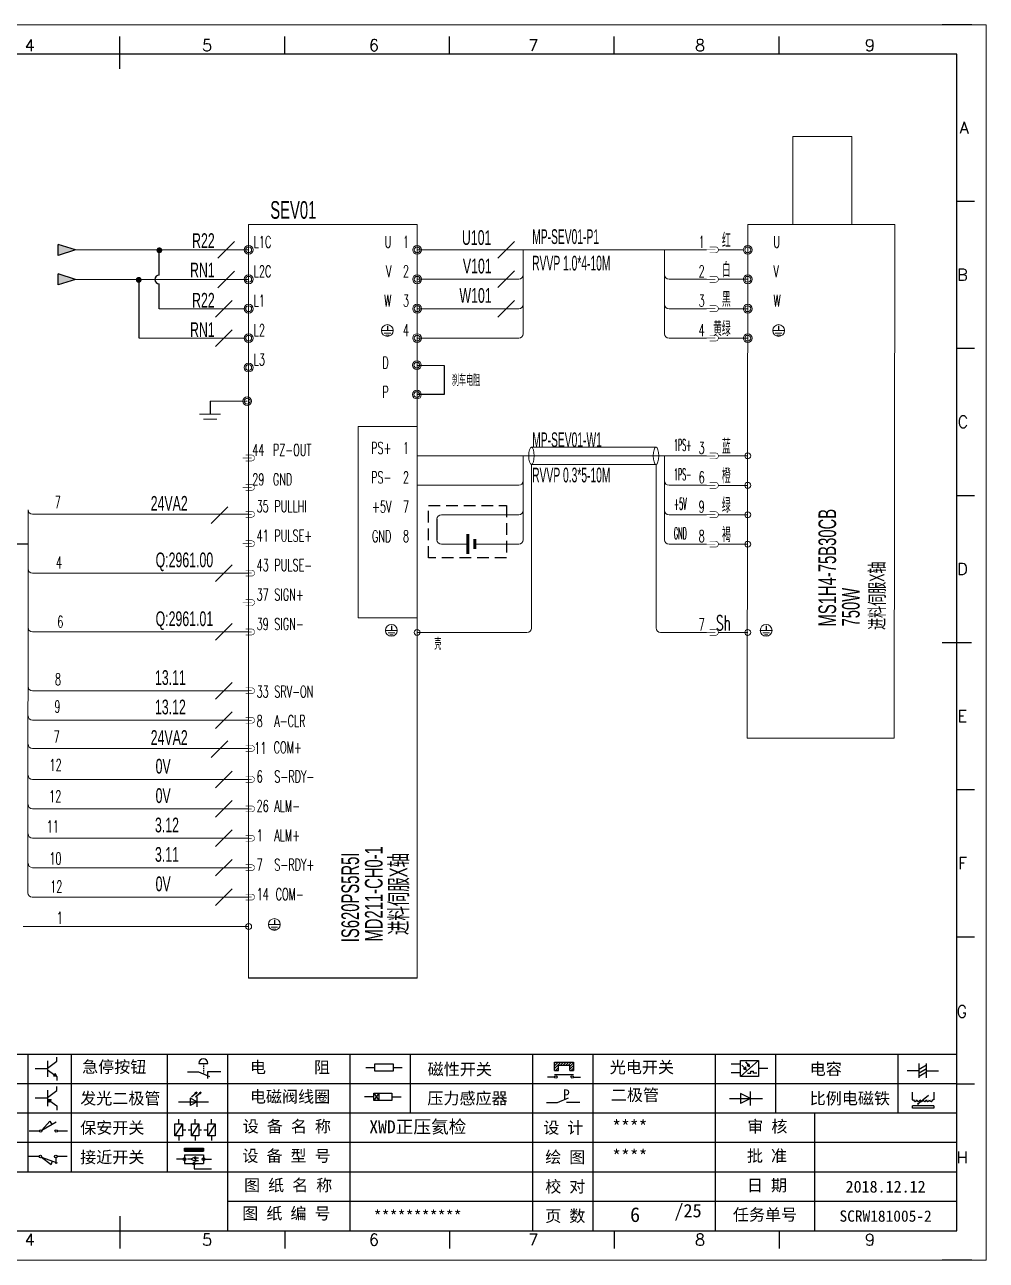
# Model space of a CAD drawing. Header units: millimetres. Extents: x -300 to 5587, y 233 to 3316.
# Drawn here: x 2087 to 2250.4, y 1904.7 to 2114.7 of the extents above; entities that cross this region are included whole.
import ezdxf
from ezdxf.enums import TextEntityAlignment as Align

# ---------------------------------------------------------------- set-up
doc = ezdxf.new("R2010")
doc.units = ezdxf.units.MM
doc.linetypes.add('DASHED', pattern=[0.75, 0.5, -0.25])
doc.layers.add('AE_BOR', color=1, linetype='Continuous')
doc.layers.add('Dimension', color=3, linetype='Continuous', lineweight=13)
doc.styles.get("Standard").update_dxf_attribs({"font": ''})
doc.styles.add('WD', font='romans.shx', dxfattribs={"width": 0.8, "bigfont": 'gbcbig.shx'})
doc.styles.add('样式 8', font='arial.ttf', dxfattribs={"width": 0.6, "height": 2.5})
doc.styles.add('汉字', font='')
doc.styles.get('Standard').set_extended_font_data('SimSun')
doc.styles.get('汉字').set_extended_font_data('新宋体')

# ---------------------------------------------------------------- blocks, each defined once
blk = doc.blocks.new('磁性开关')
at = {"linetype": 'ByBlock'}
h = blk.add_hatch(dxfattribs=at)
h.set_pattern_fill('ANSI31', color=256, scale=0.1, style=0)
h.paths.add_polyline_path([(-1910.88, -776.69), (-1910.88, -775.29), (-1907.69, -775.29), (-1907.69, -776.69), (-1908.31, -776.69), (-1908.31, -775.79), (-1910.25, -775.79), (-1910.25, -776.69)])
for p, q in [((-1910.88, -776.69), (-1910.88, -775.29)), ((-1910.88, -775.29), (-1907.69, -775.29)), ((-1910.88, -776.69), (-1910.25, -776.69)), ((-1910.25, -776.69), (-1910.25, -775.79)), ((-1910.25, -775.79), (-1908.31, -775.79)), ((-1908.31, -776.69), (-1908.31, -775.79)), ((-1908.31, -776.69), (-1907.69, -776.69)), ((-1907.69, -775.29), (-1907.69, -776.69)), ((-1910.91, -777.81), (-1912.09, -777.81)), ((-1910.88, -777.39), (-1907.69, -777.39)), ((-1907.66, -777.81), (-1906.48, -777.81))]:
    blk.add_line(p, q, dxfattribs=at)
for centre in [(-1910.68, -777.81), (-1907.88, -777.81)]:
    blk.add_circle(centre, 0.225, dxfattribs=at)
blk = doc.blocks.new('光电开关')
at = {"linetype": 'ByBlock'}
h = blk.add_hatch(dxfattribs=at)
h.set_pattern_fill('ANSI31', color=256, scale=0.01, style=0)
h.set_pattern_definition([(45, (0.172267, 0), (-0.0224506403, 0.0224506403), [])])
h.paths.add_polyline_path([(-1882.44, -776.34), (-1882.5, -775.91), (-1882.68, -776.07)])
h.paths.add_polyline_path([(-1882.86, -776.23), (-1882.44, -776.34), (-1882.68, -776.07)])
h.paths.add_polyline_path([(-1883.05, -776.88), (-1883.11, -776.45), (-1883.29, -776.61)])
h.paths.add_polyline_path([(-1883.47, -776.77), (-1883.05, -776.88), (-1883.29, -776.61)])
for p, q in [((-1884.01, -775.96), (-1885.56, -775.96)), ((-1880.91, -775.3), (-1884.01, -778.05)), ((-1883.75, -776.09), (-1883.05, -776.88)), ((-1883.11, -776.45), (-1883.47, -776.77)), ((-1883.05, -776.88), (-1883.47, -776.77)), ((-1883.14, -775.55), (-1882.44, -776.34)), ((-1883.05, -776.88), (-1883.11, -776.45)), ((-1882.5, -775.91), (-1882.86, -776.23)), ((-1882.44, -776.34), (-1882.86, -776.23)), ((-1882.44, -776.34), (-1882.5, -775.91)), ((-1879.37, -776.67), (-1880.91, -776.67)), ((-1884.01, -777.39), (-1885.56, -777.39)), ((-1882.78, -777.47), (-1882.23, -777.47)), ((-1882.23, -777.47), (-1882.23, -777.14)), ((-1882.23, -777.14), (-1881.78, -777.14)), ((-1881.78, -777.47), (-1881.78, -777.14)), ((-1881.23, -777.47), (-1881.78, -777.47))]:
    blk.add_line(p, q, dxfattribs=at)
blk.add_lwpolyline([(-1884.01, -775.3), (-1880.91, -775.3), (-1880.91, -778.05), (-1884.01, -778.05)], close=True, dxfattribs=at)
blk = doc.blocks.new('电磁阀线圈')
at = {"linetype": 'ByBlock'}
for p, q in [((-1854.61, -796.54), (-1856.17, -796.54)), ((-1854.61, -795.92), (-1853.75, -797.16)), ((-1853.75, -795.92), (-1854.61, -797.16)), ((-1853.75, -795.92), (-1853.75, -797.16)), ((-1851.53, -796.54), (-1849.97, -796.54))]:
    blk.add_line(p, q, dxfattribs=at)
blk.add_lwpolyline([(-1854.61, -795.92), (-1851.53, -795.92), (-1851.53, -797.16), (-1854.61, -797.16)], close=True, dxfattribs=at)
blk = doc.blocks.new('压力感应器')
at = {"linetype": 'ByBlock'}
for p, q in [((-1815.59, -777.73), (-1813.71, -776.93)), ((-1817.44, -777.73), (-1815.59, -777.73)), ((-1811.78, -777.73), (-1814.05, -777.73))]:
    blk.add_line(p, q, dxfattribs=at)
at = {"linetype": 'ByBlock', "insert": (-1814.65, -775.48), "char_height": 1.68, "width": 1.2242, "attachment_point": 1}
blk.add_mtext('{\\fNSimSun|b0|i0|c134|p49;P}', dxfattribs=at)
blk = doc.blocks.new('二极管')
at = {"linetype": 'ByBlock'}
for p, q in [((-1787.52, -776.77), (-1781.92, -776.77)), ((-1783.97, -776.77), (-1785.69, -775.9)), ((-1785.69, -775.9), (-1785.69, -777.65)), ((-1783.97, -776.77), (-1785.69, -777.65)), ((-1783.97, -777.99), (-1783.97, -775.56))]:
    blk.add_line(p, q, dxfattribs=at)
blk = doc.blocks.new('NPN三极管')
at = {"linetype": 'ByBlock'}
for p, q in [((-1785.73, -780.61), (-1785.73, -783.32)), ((-1785.73, -781.82), (-1784.15, -780.66)), ((-1784.15, -780.66), (-1784.15, -779.98)), ((-1785.73, -781.97), (-1787.81, -781.97)), ((-1785.73, -782.11), (-1784.15, -783.27)), ((-1784.41, -782.73), (-1784.74, -783.18)), ((-1784.15, -783.27), (-1784.74, -783.18)), ((-1784.15, -783.27), (-1784.41, -782.73)), ((-1784.15, -783.27), (-1784.15, -783.96))]:
    blk.add_line(p, q, dxfattribs=at)
blk = doc.blocks.new('PNP三极管')
at = {"linetype": 'ByBlock'}
for p, q in [((-1784.9, -785.38), (-1784.9, -788.09)), ((-1783.32, -785.43), (-1783.32, -784.75)), ((-1784.9, -786.74), (-1786.98, -786.74)), ((-1784.9, -786.59), (-1783.32, -785.43)), ((-1784.9, -786.88), (-1783.32, -788.04)), ((-1784.9, -786.88), (-1784.31, -786.97)), ((-1784.9, -786.88), (-1784.64, -787.42)), ((-1784.31, -786.97), (-1784.64, -787.42)), ((-1783.32, -788.04), (-1783.32, -788.73))]:
    blk.add_line(p, q, dxfattribs=at)
blk = doc.blocks.new('常开行程开关')
at = {"linetype": 'ByBlock'}
for p, q in [((-1785.89, -792.17), (-1784.52, -790.62)), ((-1785.89, -792.17), (-1783.43, -790.72)), ((-1784.52, -790.62), (-1784.19, -791.17)), ((-1786.29, -792.3), (-1788.01, -792.3)), ((-1781.48, -792.3), (-1783.21, -792.3))]:
    blk.add_line(p, q, dxfattribs=at)
for centre in [(-1786.07, -792.3), (-1783.42, -792.3)]:
    blk.add_circle(centre, 0.219, dxfattribs=at)
blk = doc.blocks.new('常闭行程开关')
at = {"linetype": 'ByBlock'}
for p, q in [((-1786.34, -796.62), (-1788.07, -796.62)), ((-1785.93, -796.72), (-1783.25, -797.7)), ((-1785.93, -796.72), (-1784.3, -798)), ((-1784.3, -798), (-1784.08, -797.4)), ((-1783.48, -796.84), (-1783.48, -797.85)), ((-1781.54, -796.62), (-1783.26, -796.62))]:
    blk.add_line(p, q, dxfattribs=at)
for centre in [(-1786.12, -796.62), (-1783.48, -796.62)]:
    blk.add_circle(centre, 0.219, dxfattribs=at)
blk = doc.blocks.new('电容')
at = {"linetype": 'ByBlock'}
for p, q in [((-1756.08, -782.99), (-1756.08, -780.56)), ((-1754.86, -780.79), (-1756.08, -781.55)), ((-1754.86, -782.99), (-1754.86, -780.56)), ((-1756.08, -781.77), (-1758.13, -781.77)), ((-1754.86, -781.44), (-1756.08, -782.2)), ((-1754.86, -781.99), (-1756.08, -782.75)), ((-1754.86, -781.77), (-1752.81, -781.77))]:
    blk.add_line(p, q, dxfattribs=at)
blk = doc.blocks.new('发光二极管')
at = {"linetype": 'ByBlock'}
for p, q in [((-1755.78, -785.92), (-1754.89, -785.14)), ((-1754.89, -785.14), (-1755.2, -785.22)), ((-1755.2, -785.22), (-1755.01, -785.43)), ((-1755.08, -785.92), (-1754.18, -785.14)), ((-1754.89, -785.14), (-1755.01, -785.43)), ((-1754.18, -785.14), (-1754.49, -785.22)), ((-1754.49, -785.22), (-1754.31, -785.43)), ((-1754.18, -785.14), (-1754.31, -785.43)), ((-1758.01, -786.77), (-1752.89, -786.77)), ((-1754.84, -786.77), (-1756.04, -786.16)), ((-1756.04, -786.16), (-1756.04, -787.39)), ((-1754.84, -786.77), (-1756.04, -787.39)), ((-1754.84, -787.63), (-1754.84, -785.92))]:
    blk.add_line(p, q, dxfattribs=at)
blk = doc.blocks.new('比例电磁阀')
at = {"linetype": 'ByBlock'}
for p, q in [((-1757.26, -775.38), (-1757.26, -776.71)), ((-1757.26, -776.71), (-1757.05, -776.71)), ((-1754.5, -775.98), (-1756.35, -777.44)), ((-1753.58, -776.71), (-1753.8, -776.71)), ((-1753.58, -775.38), (-1753.58, -776.71)), ((-1753.6, -777.73), (-1757.25, -777.73)), ((-1757.25, -778.13), (-1757.25, -777.73)), ((-1753.6, -778.13), (-1757.25, -778.13)), ((-1756.35, -777.44), (-1756.25, -777.25)), ((-1756.35, -777.44), (-1756.15, -777.38)), ((-1756.15, -777.38), (-1756.25, -777.25)), ((-1753.6, -777.73), (-1753.6, -778.13))]:
    blk.add_line(p, q, dxfattribs=at)
for centre in [(-1756.78, -776.71), (-1756.24, -776.71), (-1755.7, -776.71), (-1755.15, -776.71), (-1754.61, -776.71), (-1754.07, -776.71)]:
    blk.add_arc(centre, 0.271, 180, 0, dxfattribs=at)
blk = doc.blocks.new('保安开关')
at = {"linetype": 'ByBlock'}
for p, q in [((-1757.33, -790.79), (-1758.6, -792.81)), ((-1757.96, -790.79), (-1757.96, -789.97)), ((-1754.54, -790.79), (-1755.81, -792.81)), ((-1755.17, -790.79), (-1755.17, -789.97)), ((-1751.75, -790.79), (-1753.02, -792.81)), ((-1752.39, -790.79), (-1752.39, -789.97)), ((-1757.96, -792.81), (-1757.96, -793.62)), ((-1757.33, -791.8), (-1756.72, -791.8)), ((-1756.35, -791.8), (-1755.89, -791.8)), ((-1755.17, -792.81), (-1755.17, -793.62)), ((-1754.52, -791.8), (-1754.06, -791.8)), ((-1753.69, -791.8), (-1753.08, -791.8)), ((-1752.39, -792.81), (-1752.39, -793.62))]:
    blk.add_line(p, q, dxfattribs=at)
for points in [[(-1758.6, -790.79), (-1757.33, -790.79), (-1757.33, -792.81), (-1758.6, -792.81)], [(-1755.81, -790.79), (-1754.54, -790.79), (-1754.54, -792.81), (-1755.81, -792.81)], [(-1753.02, -790.79), (-1751.75, -790.79), (-1751.75, -792.81), (-1753.02, -792.81)]]:
    blk.add_lwpolyline(points, close=True, dxfattribs=at)
blk = doc.blocks.new('接近开关')
at = {"linetype": 'ByBlock'}
h = blk.add_hatch(dxfattribs=at)
h.set_pattern_fill('ANSI31', color=256, scale=0.01, style=0)
h.set_pattern_definition([(45, (-89.131516, -30.795668), (-0.0224506403, 0.0224506403), [])])
h.paths.add_polyline_path([(-1516.96, -1123.35), (-1516.96, -1122.85), (-1513.76, -1122.85), (-1513.76, -1123.35)])
for p, q in [((-1516.96, -1123.35), (-1516.96, -1122.85)), ((-1516.96, -1122.85), (-1513.76, -1122.85)), ((-1516.96, -1123.35), (-1513.76, -1123.35)), ((-1513.76, -1122.85), (-1513.76, -1123.35)), ((-1517.18, -1124.71), (-1518.36, -1124.71)), ((-1516.96, -1123.95), (-1513.76, -1123.95)), ((-1516.96, -1123.95), (-1516.96, -1125.47)), ((-1516.96, -1125.47), (-1513.76, -1125.47)), ((-1515.91, -1124.71), (-1516.45, -1124.71)), ((-1515.11, -1124.31), (-1515.91, -1124.71)), ((-1515.11, -1125.11), (-1515.91, -1124.71)), ((-1515.33, -1124.53), (-1515.17, -1124.53)), ((-1515.33, -1124.88), (-1515.17, -1124.88)), ((-1515.25, -1124.45), (-1515.25, -1124.61)), ((-1515.11, -1124.31), (-1515.11, -1125.11)), ((-1515.11, -1124.48), (-1514.58, -1124.48)), ((-1515.11, -1124.94), (-1514.58, -1124.94)), ((-1513.76, -1123.95), (-1513.76, -1125.47)), ((-1513.54, -1124.71), (-1512.36, -1124.71)), ((-1515.36, -1125.69), (-1515.36, -1126.36)), ((-1515.36, -1126.36), (-1512.36, -1126.36))]:
    blk.add_line(p, q, dxfattribs=at)
for centre in [(-1516.96, -1124.71), (-1515.36, -1125.47), (-1513.76, -1124.71)]:
    blk.add_circle(centre, 0.225, dxfattribs=at)
blk = doc.blocks.new('电阻')
at = {"linetype": 'ByBlock'}
for p, q in [((-3.09, 0), (-1.57, 0)), ((1.57, 0), (3.09, 0))]:
    blk.add_line(p, q, dxfattribs=at)
blk.add_lwpolyline([(-1.57, 0.63), (1.57, 0.63), (1.57, -0.63), (-1.57, -0.63)], close=True, dxfattribs=at)
blk = doc.blocks.new('急停按钮')
at = {"linetype": 'ByBlock'}
for p, q in [((-1.86, 0), (0, 0)), ((0, 0), (1.88, -0.81)), ((0.06, 1.45), (1.61, 1.45)), ((0.83, 1.45), (0.83, 1.24)), ((0.83, 1.07), (0.83, 0.85)), ((0.83, 0.68), (0.83, 0.47)), ((0.83, 0.29), (0.83, 0.08)), ((3.81, 0), (1.54, 0)), ((1.54, 0), (1.54, -1.15)), ((0.83, -0.09), (0.83, -0.24))]:
    blk.add_line(p, q, dxfattribs=at)
blk.add_arc((0.83, 1.45), 0.774, 0, 180)
blk = doc.blocks.new('电控横A4')
for p, q in [((292, -5), (5, -5)), ((292, -205), (292, -5)), ((10.03, -205), (289.53, -205)), ((130.8, -205), (190.75, -205)), ((190.75, -205), (259.54, -205))]:
    blk.add_line(p, q)
at = {"linetype": 'ByBlock'}
for p, q in [((292, -175), (5, -175)), ((292, -180), (5, -180)), ((292, -185), (5, -185)), ((292, -190), (5, -190)), ((292, -195), (5, -195)), ((292, -200), (168.03, -200))]:
    blk.add_line(p, q, dxfattribs=at)
at = {"color": 0, "lineweight": -2}
for p, q in [((134.12, -175), (134.12, -195)), ((141.48, -175), (141.48, -195)), ((157.79, -175), (157.79, -195)), ((168.03, -175), (168.03, -204.92)), ((188.84, -175), (188.84, -185)), ((199.08, -175), (199.08, -185)), ((219.89, -175), (219.89, -185)), ((230.12, -175), (230.12, -185)), ((250.93, -175), (250.93, -185)), ((261.17, -175), (261.17, -185)), ((281.98, -175), (281.98, -185)), ((188.84, -185), (188.84, -204.92)), ((219.89, -185), (219.89, -205)), ((230.12, -185), (230.12, -205)), ((250.93, -185), (250.93, -205)), ((267.79, -185), (267.79, -205))]:
    blk.add_line(p, q, dxfattribs=at)
at = {"color": 0, "ltscale": 2}
for p, q in [((292, -205), (292, -183.55)), ((259.54, -205), (289.53, -205)), ((259.54, -205), (292, -205))]:
    blk.add_line(p, q, dxfattribs=at)
at = {"layer": 'AE_BOR', "color": 1, "lineweight": 15}
for p, q in [((0, 0), (297, 0)), ((297, 0), (297, -210)), ((297, -210), (0, -210))]:
    blk.add_line(p, q, dxfattribs=at)
at = {"layer": 'AE_BOR'}
for p, q in [((149.78, -5), (149.78, -2)), ((177.78, -5), (177.78, -2)), ((205.78, -5), (205.78, -2)), ((233.78, -5), (233.78, -2)), ((261.78, -5), (261.78, -2)), ((292, -30), (295, -30)), ((292, -55), (295, -55)), ((292, -80), (295, -80)), ((292, -130), (295, -130)), ((292, -155), (295, -155)), ((292, -180), (295, -180)), ((149.78, -205), (149.78, -208)), ((177.78, -205), (177.78, -208)), ((205.78, -205), (205.78, -208)), ((233.78, -205), (233.78, -208)), ((261.78, -205), (261.78, -208))]:
    blk.add_line(p, q, dxfattribs=at)
at = {"layer": 'AE_BOR', "lineweight": 30}
for p, q in [((294.53, 0), (289.53, 0)), ((294.53, -210), (289.53, -210))]:
    blk.add_line(p, q, dxfattribs=at)
at = {"layer": 'AE_BOR', "color": 2, "lineweight": 30}
for p, q in [((149.78, -7.5), (149.78, -2.5)), ((289.5, -105), (294.5, -105)), ((149.78, -202.5), (149.78, -207.5)), ((149.78, -205), (149.78, -207.5))]:
    blk.add_line(p, q, dxfattribs=at)
at = {"linetype": 'ByBlock'}
for name, p in [('NPN三极管', (1923.2, 604.5)), ('磁性开关', (2134.53, 598.96)), ('光电开关', (2139.22, 599.27)), ('电容', (2041.69, 603.98)), ('PNP三极管', (1922.37, 604.27)), ('发光二极管', (1917.72, 603.69)), ('电磁阀线圈', (2047.53, 614.3)), ('压力感应器', (2039.72, 594.52)), ('二极管', (2040.91, 594.27)), ('比例电磁阀', (2041.69, 593.98)), ('常开行程开关', (1922.37, 604.27)), ('保安开关', (1917.72, 603.98)), ('接近开关', (1677.72, 931.9)), ('常闭行程开关', (1922.37, 604.27))]:
    blk.add_blockref(name, p, dxfattribs=at)
for name, p in [('急停按钮', (163.12, -177.98)), ('电阻', (194.66, -177.22))]:
    blk.add_blockref(name, p)
at = {"char_height": 2, "attachment_point": 1, "style": '汉字'}
for s, insert in [('{\\fKaiTi_GB2312|b0|i0|c134|p49;急停按钮}', (143.35, -176.12)), ('{\\fKaiTi_GB2312|b0|i0|c134|p49;电      阻}', (171.86, -176.19)), ('{\\fKaiTi_GB2312|b0|i0|c134|p49;磁性开关}', (202.07, -176.53)), ('{\\fKaiTi_GB2312|b0|i0|c134|p49;光电开关}', (233.02, -176.19)), ('{\\fKaiTi_GB2312|b0|i0|c134|p49;电容}', (267, -176.48)), ('{\\fKaiTi_GB2312|b0|i0|c134|p49;发光二极管}', (143.02, -181.48)), ('{\\fKaiTi_GB2312|b0|i0|c134|p49;电磁阀线圈}', (171.86, -181.19)), ('{\\fKaiTi_GB2312|b0|i0|c134|p49;压力感应器}', (202.02, -181.47)), ('{\\fKaiTi_GB2312|b0|i0|c134|p49;二极管}', (233.2, -180.91)), ('{\\fKaiTi_GB2312|b0|i0|c134|p49;比例电磁铁}', (267, -181.48)), ('{\\fKaiTi_GB2312|b0|i0|c134|p49;保安开关}', (143.02, -186.48)), ('{\\fKaiTi_GB2312|b0|i0|c134|p0;设 备 名 称}', (170.65, -186.24)), ('{\\fKaiTi_GB2312|b0|i0|c134|p0;设 计}', (221.72, -186.46)), ('{\\fKaiTi_GB2312|b0|i0|c134|p0;审 核}', (256.39, -186.25)), ('{\\fKaiTi_GB2312|b0|i0|c134|p0;设 备 型 号}', (170.58, -191.24)), ('{\\fKaiTi_GB2312|b0|i0|c134|p0;批 准}', (256.32, -191.25)), ('{\\fKaiTi_GB2312|b0|i0|c134|p49;接近开关}', (143.02, -191.48)), ('{\\fKaiTi_GB2312|b0|i0|c134|p0;绘 图}', (222.05, -191.46)), ('{\\fKaiTi_GB2312|b0|i0|c134|p0;图 纸 名 称}', (170.86, -196.24)), ('{\\fKaiTi_GB2312|b0|i0|c134|p0;校 对}', (222.05, -196.46)), ('{\\fKaiTi_GB2312|b0|i0|c134|p0;日 期}', (256.32, -196.25)), ('{\\fKaiTi_GB2312|b0|i0|c134|p0;图 纸 编 号}', (170.57, -201.03)), ('{\\fKaiTi_GB2312|b0|i0|c134|p0;页 数}', (222.05, -201.46)), ('{\\fKaiTi_GB2312|b0|i0|c134|p0;任务单号}', (253.94, -201.25))]:
    blk.add_mtext(s, dxfattribs=dict(at, insert=insert))
for s, insert, char_height, width, attachment_point in [('{\\fKaiTi_GB2312|b0|i0|c134|p49;XWD正压氦检}', (192.15, -186.2), 2.2, 26.5767, 1), ('{\\fKaiTi_GB2312|b0|i0|c134|p49;****}', (233.43, -186.2), 2.2, 15.3175, 1), ('{\\fKaiTi_GB2312|b0|i0|c134|p49;****}', (233.43, -191.2), 2.2, 15.3175, 1), ('{\\fKaiTi_GB2312|b0|i0|c134|p49;2018.12.12}', (279.89, -197.5), 2, 24.2172, 5), ('{\\fKaiTi_GB2312|b0|i0|c134|p49;SCRW181005-2}', (279.89, -202.5), 1.92, 24.2172, 5)]:
    blk.add_mtext(s, dxfattribs=dict(insert=insert, char_height=char_height, width=width, attachment_point=attachment_point))
at = {"color": 0, "lineweight": -2, "insert": (200.36, -202.5), "char_height": 2, "width": 31.0482, "attachment_point": 5}
blk.add_mtext('{\\C256;***********}', dxfattribs=at)
at = {"color": 0, "linetype": 'ByBlock', "lineweight": -2, "insert": (242.64, -201.84), "char_height": 4.2689, "width": 20.8102, "attachment_point": 5}
blk.add_mtext('  {\\H0.53119x; /25}', dxfattribs=at)
at = {"layer": 'AE_BOR', "style": 'WD'}
for s, p in [('4', (134.45, -4.5)), ('5', (164.59, -4.5)), ('6', (192.94, -4.5)), ('7', (220.04, -4.5)), ('8', (248.37, -4.5)), ('9', (277.23, -4.5)), ('4', (134.45, -207.5)), ('5', (164.59, -207.5)), ('6', (192.94, -207.5)), ('7', (220.04, -207.5)), ('8', (248.37, -207.5)), ('9', (277.23, -207.5))]:
    blk.add_text(s, height=2, dxfattribs=at).set_placement(p, align=Align.CENTER)
for s, p in [('A', (294.03, -17.5)), ('B', (293.84, -42.5)), ('C', (293.93, -67.5)), ('D', (293.84, -92.5)), ('E', (293.74, -117.5)), ('F', (293.74, -142.5)), ('F', (293.74, -142.5)), ('G', (293.74, -167.72)), ('H', (293.84, -192.5))]:
    blk.add_text(s, height=2, dxfattribs=at).set_placement(p, align=Align.MIDDLE_RIGHT)

msp = doc.modelspace()

# ---------------------------------------------------------------- hatches: boundary and pattern name
for points in [[(2092.7, 2075.458), (2092.7, 2077.328), (2095.619, 2076.393)], [(2092.7, 2070.458), (2092.7, 2072.328), (2095.619, 2071.393)]]:
    msp.add_hatch(color=256).paths.add_polyline_path(points)
at = {"lineweight": -2}
h = msp.add_hatch(color=0, dxfattribs=at)
edge = h.paths.add_edge_path()
edge.add_arc((2109.874, 2076.337), 0.5, 0, 360)
h = msp.add_hatch(color=0, dxfattribs=at)
edge = h.paths.add_edge_path()
edge.add_arc((2106.37, 2071.313), 0.5, 0, 360)

# ---------------------------------------------------------------- linework, layer by layer
for p, q in [((2095.619, 2076.393), (2092.7, 2077.328)), ((2092.7, 2075.458), (2092.7, 2077.328)), ((2095.619, 2076.393), (2092.7, 2075.458)), ((2109.87, 2072.129), (2109.87, 2076.393)), ((2095.619, 2071.393), (2092.7, 2072.328)), ((2092.7, 2070.458), (2092.7, 2072.328)), ((2095.619, 2071.393), (2092.7, 2070.458)), ((2106.453, 2061.406), (2106.453, 2071.393)), ((2109.87, 2066.406), (2109.87, 2070.657)), ((2148.625, 2063.491), (2148.625, 2062.701)), ((2215.115, 2063.491), (2215.115, 2062.701)), ((2153.678, 2056.813), (2158.263, 2056.743)), ((2158.263, 2056.743), (2158.263, 2051.813)), ((2158.263, 2051.813), (2153.678, 2051.813)), ((2118.493, 2050.701), (2118.493, 2048.52)), ((2157.055, 2030.644), (2157.055, 2027.144)), ((2067.679, 2026.469), (2087.553, 2026.469)), ((2149.31, 2012.526), (2149.31, 2011.736)), ((2212.991, 2012.526), (2212.991, 2011.736)), ((2129.417, 1962.542), (2129.417, 1961.752)), ((2153.678, 1952.605), (2125.049, 1952.605))]:
    msp.add_line(p, q)
at = {"lineweight": 0}
for p, q in [((2124.917, 2076.393), (2095.619, 2076.393)), ((2153.678, 2076.41), (2202.874, 2076.41)), ((2171.693, 2062.16), (2171.693, 2076.41)), ((2195.741, 2062.16), (2195.741, 2076.41)), ((2204.874, 2076.41), (2209.117, 2076.41)), ((2124.917, 2071.393), (2095.619, 2071.393)), ((2153.678, 2071.41), (2170.943, 2071.41)), ((2202.874, 2071.41), (2196.491, 2071.41)), ((2209.867, 2071.41), (2204.874, 2071.41)), ((2124.549, 2066.406), (2109.87, 2066.406)), ((2153.678, 2066.41), (2170.943, 2066.41)), ((2202.874, 2066.41), (2196.491, 2066.41)), ((2209.867, 2066.406), (2204.874, 2066.406)), ((2147.73, 2062.694), (2149.519, 2062.694)), ((2148.063, 2062.265), (2149.187, 2062.265)), ((2214.221, 2062.694), (2216.009, 2062.694)), ((2214.553, 2062.265), (2215.677, 2062.265)), ((2124.549, 2061.406), (2106.453, 2061.406)), ((2148.348, 2061.919), (2148.921, 2061.919)), ((2153.678, 2061.41), (2170.943, 2061.41)), ((2202.874, 2061.41), (2196.491, 2061.41)), ((2209.867, 2061.402), (2204.874, 2061.402)), ((2214.838, 2061.919), (2215.412, 2061.919)), ((2124.799, 2050.701), (2118.493, 2050.701)), ((2116.704, 2048.506), (2120.281, 2048.506)), ((2117.368, 2047.648), (2119.617, 2047.648)), ((2202.874, 2041.394), (2153.678, 2041.394)), ((2171.693, 2027.144), (2171.693, 2041.394)), ((2173.122, 2042.858), (2194.283, 2042.859)), ((2195.741, 2027.144), (2195.741, 2041.394)), ((2209.867, 2041.39), (2204.874, 2041.39)), ((2173.102, 2039.929), (2194.283, 2039.929)), ((2173.102, 2039.929), (2173.102, 2012.136)), ((2194.283, 2039.929), (2194.283, 2012.144)), ((2153.678, 2036.394), (2170.943, 2036.394)), ((2202.874, 2036.394), (2196.491, 2036.394)), ((2209.867, 2036.386), (2204.874, 2036.386)), ((2087.535, 1967.156), (2087.555, 2032.219)), ((2157.805, 2031.394), (2170.943, 2031.394)), ((2202.874, 2031.394), (2196.491, 2031.394)), ((2209.867, 2031.386), (2204.874, 2031.386)), ((2162.283, 2026.394), (2157.805, 2026.394)), ((2163.478, 2026.394), (2170.943, 2026.394)), ((2202.874, 2026.394), (2196.491, 2026.394)), ((2209.867, 2026.386), (2204.874, 2026.386)), ((2148.415, 2011.729), (2150.204, 2011.729)), ((2148.748, 2011.3), (2149.872, 2011.3)), ((2149.033, 2010.954), (2149.606, 2010.954)), ((2153.678, 2011.386), (2172.352, 2011.386)), ((2202.874, 2011.394), (2195.033, 2011.394)), ((2209.867, 2011.386), (2204.874, 2011.386)), ((2212.097, 2011.729), (2213.885, 2011.729)), ((2212.429, 2011.3), (2213.553, 2011.3)), ((2212.715, 2010.954), (2213.288, 2010.954)), ((2125.049, 1986.402), (2088.305, 1986.402)), ((2125.049, 1981.398), (2088.305, 1981.398)), ((2125.049, 1976.41), (2088.305, 1976.41)), ((2125.049, 1971.406), (2088.305, 1971.406)), ((2125.049, 1966.406), (2088.285, 1966.406)), ((2125.049, 1961.402), (2086.741, 1961.402)), ((2130.312, 1961.745), (2128.523, 1961.745)), ((2129.98, 1961.316), (2128.855, 1961.316)), ((2129.694, 1960.97), (2129.121, 1960.97))]:
    msp.add_line(p, q, dxfattribs=at)
at = {"color": 3, "lineweight": 0}
for p, q in [((2088.305, 2031.469), (2125.049, 2031.469)), ((2125.049, 2021.469), (2088.305, 2021.469)), ((2088.305, 2011.469), (2125.049, 2011.469)), ((2088.305, 2001.469), (2125.049, 2001.469)), ((2088.305, 1996.465), (2125.049, 1996.465)), ((2088.305, 1991.67), (2125.049, 1991.67))]:
    msp.add_line(p, q, dxfattribs=at)
at = {"lineweight": 0}
for points in [[(2217.548, 2095.693), (2227.548, 2095.693), (2227.548, 2080.693), (2217.548, 2080.693)], [(2209.867, 2080.693), (2234.867, 2080.693), (2234.75, 1993.442), (2209.75, 1993.442)], [(2153.678, 2046.394), (2143.678, 2046.394), (2143.678, 2013.894), (2153.678, 2013.894)]]:
    msp.add_lwpolyline(points, close=True, dxfattribs=at)
msp.add_lwpolyline([(2125.049, 1952.605), (2125.049, 2080.693), (2153.678, 2080.693), (2153.678, 1952.605)], dxfattribs=at)
at = {"color": 3, "lineweight": 0, "const_width": 0.1, "flags": 128}
for points in [[(2203.374, 2076.91), (2204.374, 2076.91, -1), (2204.374, 2075.91), (2203.374, 2075.91)], [(2203.374, 2071.91), (2204.374, 2071.91, -1), (2204.374, 2070.91), (2203.374, 2070.91)], [(2203.374, 2066.91), (2204.374, 2066.91, -1), (2204.374, 2065.91), (2203.374, 2065.91)], [(2203.374, 2061.91), (2204.374, 2061.91, -1), (2204.374, 2060.91), (2203.374, 2060.91)], [(2124.549, 2041.544), (2125.549, 2041.544, -1), (2125.549, 2040.544), (2124.549, 2040.544)], [(2203.374, 2041.894), (2204.374, 2041.894, -1), (2204.374, 2040.894), (2203.374, 2040.894)], [(2124.549, 2036.544), (2125.549, 2036.544, -1), (2125.549, 2035.544), (2124.549, 2035.544)], [(2203.374, 2036.894), (2204.374, 2036.894, -1), (2204.374, 2035.894), (2203.374, 2035.894)], [(2124.549, 2031.969), (2125.549, 2031.969, -1), (2125.549, 2030.969), (2124.549, 2030.969)], [(2203.374, 2031.894), (2204.374, 2031.894, -1), (2204.374, 2030.894), (2203.374, 2030.894)], [(2124.549, 2026.969), (2125.549, 2026.969, -1), (2125.549, 2025.969), (2124.549, 2025.969)], [(2203.374, 2026.894), (2204.374, 2026.894, -1), (2204.374, 2025.894), (2203.374, 2025.894)], [(2124.549, 2021.969), (2125.549, 2021.969, -1), (2125.549, 2020.969), (2124.549, 2020.969)], [(2124.549, 2016.969), (2125.549, 2016.969, -1), (2125.549, 2015.969), (2124.549, 2015.969)], [(2124.549, 2011.969), (2125.549, 2011.969, -1), (2125.549, 2010.969), (2124.549, 2010.969)], [(2203.374, 2011.894), (2204.374, 2011.894, -1), (2204.374, 2010.894), (2203.374, 2010.894)], [(2124.549, 2001.969), (2125.549, 2001.969, -1), (2125.549, 2000.969), (2124.549, 2000.969)], [(2124.549, 1996.965), (2125.549, 1996.965, -1), (2125.549, 1995.965), (2124.549, 1995.965)], [(2124.549, 1992.17), (2125.549, 1992.17, -1), (2125.549, 1991.17), (2124.549, 1991.17)], [(2124.549, 1986.902), (2125.549, 1986.902, -1), (2125.549, 1985.902), (2124.549, 1985.902)], [(2124.549, 1981.898), (2125.549, 1981.898, -1), (2125.549, 1980.898), (2124.549, 1980.898)], [(2124.549, 1976.91), (2125.549, 1976.91, -1), (2125.549, 1975.91), (2124.549, 1975.91)], [(2124.549, 1971.906), (2125.549, 1971.906, -1), (2125.549, 1970.906), (2124.549, 1970.906)], [(2124.549, 1966.906), (2125.549, 1966.906, -1), (2125.549, 1965.906), (2124.549, 1965.906)]]:
    msp.add_lwpolyline(points, format="xyb", dxfattribs=at)
for points in [[(2204.374, 2076.41), (2202.874, 2076.41)], [(2204.374, 2071.41), (2202.874, 2071.41)], [(2204.374, 2066.41), (2202.874, 2066.41)], [(2204.374, 2061.41), (2202.874, 2061.41)], [(2204.374, 2041.394), (2202.874, 2041.394)], [(2125.549, 2041.044), (2124.049, 2041.044)], [(2125.549, 2036.044), (2124.049, 2036.044)], [(2204.374, 2036.394), (2202.874, 2036.394)], [(2125.549, 2031.469), (2124.049, 2031.469)], [(2204.374, 2031.394), (2202.874, 2031.394)], [(2125.549, 2026.469), (2124.049, 2026.469)], [(2204.374, 2026.394), (2202.874, 2026.394)], [(2125.549, 2021.469), (2124.049, 2021.469)], [(2125.549, 2016.469), (2124.049, 2016.469)], [(2125.549, 2011.469), (2124.049, 2011.469)], [(2204.374, 2011.394), (2202.874, 2011.394)], [(2125.549, 2001.469), (2124.049, 2001.469)], [(2125.549, 1996.465), (2124.049, 1996.465)], [(2125.549, 1991.67), (2124.049, 1991.67)], [(2125.549, 1986.402), (2124.049, 1986.402)], [(2125.549, 1981.398), (2124.049, 1981.398)], [(2125.549, 1976.41), (2124.049, 1976.41)], [(2125.549, 1971.406), (2124.049, 1971.406)], [(2125.549, 1966.406), (2124.049, 1966.406)]]:
    msp.add_lwpolyline(points, dxfattribs=at)
at = {"color": 6, "linetype": 'DASHED', "ltscale": 4}
msp.add_lwpolyline([(2155.595, 2032.956), (2168.882, 2032.956), (2168.882, 2024.057), (2155.595, 2024.057)], close=True, dxfattribs=at)
at = {"color": 3}
for points in [[(2162.283, 2028.092, 0.5, 0.5, 0), (2162.283, 2024.696, 2, 2, 0)], [(2163.478, 2027.243, 0.5, 0.5, 0), (2163.478, 2025.545, 2, 2, 0)]]:
    msp.add_lwpolyline(points, format="xyseb", dxfattribs=at)
at = {"lineweight": 0}
for centre, radius in [((2125.049, 2076.41), 0.75), ((2125.049, 2076.41), 0.5), ((2153.678, 2076.41), 0.75), ((2153.678, 2076.41), 0.5), ((2209.867, 2076.41), 0.75), ((2209.867, 2076.41), 0.5), ((2125.049, 2071.41), 0.75), ((2125.049, 2071.41), 0.5), ((2153.678, 2071.41), 0.75), ((2153.678, 2071.41), 0.5), ((2209.867, 2071.41), 0.75), ((2209.867, 2071.41), 0.5), ((2125.049, 2066.406), 0.75), ((2125.049, 2066.406), 0.5), ((2153.678, 2066.41), 0.75), ((2153.678, 2066.41), 0.5), ((2209.867, 2066.406), 0.75), ((2209.867, 2066.406), 0.5), ((2148.625, 2062.701), 1), ((2215.115, 2062.701), 1), ((2125.049, 2061.406), 0.75), ((2125.049, 2061.406), 0.5), ((2153.678, 2061.41), 0.75), ((2153.678, 2061.41), 0.5), ((2209.867, 2061.402), 0.75), ((2209.867, 2061.402), 0.5), ((2125.049, 2056.402), 0.75), ((2125.049, 2056.402), 0.5), ((2153.644, 2056.813), 0.75), ((2153.644, 2056.813), 0.5), ((2153.644, 2051.813), 0.75), ((2153.644, 2051.813), 0.5), ((2124.799, 2050.701), 0.75), ((2124.799, 2050.701), 0.5), ((2209.867, 2041.39), 0.5), ((2209.867, 2036.386), 0.5), ((2209.867, 2031.386), 0.5), ((2209.867, 2026.386), 0.5), ((2149.31, 2011.736), 1), ((2153.678, 2011.386), 0.5), ((2209.867, 2011.386), 0.5), ((2212.991, 2011.736), 1), ((2125.049, 1961.402), 0.5), ((2129.417, 1961.752), 1)]:
    msp.add_circle(centre, radius, dxfattribs=at)
msp.add_arc((2109.87, 2071.393), 0.736, 90, 270)
for centre, start, end in [((2170.943, 2072.16), 270, 0), ((2196.491, 2072.16), 180, 270), ((2170.943, 2067.16), 270, 0), ((2196.491, 2067.16), 180, 270), ((2170.943, 2062.16), 270, 0), ((2196.491, 2062.16), 180, 270), ((2170.943, 2037.144), 270, 0), ((2196.491, 2037.144), 180, 270), ((2157.805, 2030.644), 90, 180), ((2170.943, 2032.144), 270, 0), ((2196.491, 2032.144), 180, 270), ((2157.805, 2027.144), 180, 270), ((2170.943, 2027.144), 270, 0), ((2196.491, 2027.144), 180, 270), ((2172.352, 2012.136), 270, 0), ((2195.033, 2012.144), 180, 270), ((2088.285, 1967.156), 180, 270)]:
    msp.add_arc(centre, 0.75, start, end, dxfattribs=at)
at = {"color": 3, "lineweight": 0}
for centre in [(2088.305, 2032.219), (2088.305, 2022.219), (2088.305, 2012.219), (2088.305, 2002.219), (2088.305, 1997.215), (2088.305, 1992.42), (2088.305, 1987.152), (2088.305, 1982.148), (2088.305, 1977.16), (2088.305, 1972.156)]:
    msp.add_arc(centre, 0.75, 180, 270, dxfattribs=at)
at = {"lineweight": 0}
msp.add_ellipse((2173.102, 2041.394), major_axis=(0, 1.465), ratio=0.3169375, dxfattribs=at)
at = {"lineweight": 0, "extrusion": (0, 0, -1)}
msp.add_ellipse((2194.283, 2041.394), major_axis=(0, 1.465), ratio=0.3169375, dxfattribs=at)
at = {"layer": 'Dimension', "lineweight": 0}
for p, q in [((2119.81, 2074.979), (2122.639, 2077.807)), ((2167.417, 2074.996), (2170.246, 2077.824)), ((2119.81, 2069.979), (2122.639, 2072.807)), ((2167.417, 2069.996), (2170.246, 2072.824)), ((2119.442, 2064.992), (2122.271, 2067.82)), ((2167.417, 2064.996), (2170.246, 2067.824)), ((2119.442, 2059.992), (2122.271, 2062.82)), ((2118.671, 2029.912), (2121.5, 2032.741)), ((2119.442, 2020.055), (2122.271, 2022.884)), ((2119.442, 2010.055), (2122.271, 2012.884)), ((2119.442, 2000.055), (2122.271, 2002.884)), ((2119.442, 1995.051), (2122.271, 1997.88)), ((2118.671, 1990.113), (2121.5, 1992.941)), ((2119.442, 1984.988), (2122.271, 1987.816)), ((2119.442, 1979.984), (2122.271, 1982.812)), ((2119.442, 1974.996), (2122.271, 1977.824)), ((2119.442, 1969.992), (2122.271, 1972.82)), ((2119.442, 1964.992), (2122.271, 1967.82))]:
    msp.add_line(p, q, dxfattribs=at)

# ---------------------------------------------------------------- block references
msp.add_blockref('电控横A4', (1953.404, 2114.677))

# ---------------------------------------------------------------- texts
at = {"lineweight": 0, "style": 'WD', "width": 0.6}
for s, height, p in [('红', 2.5, (2206.979, 2076.76)), ('U', 2, (2149.31, 2076.76)), ('1', 2, (2152.31, 2076.768)), ('V', 2, (2149.31, 2071.76)), ('2', 2, (2152.31, 2071.768)), ('白', 2.5, (2206.979, 2071.76)), ('W', 2, (2149.31, 2066.76)), ('3', 2, (2152.31, 2066.764)), ('黑', 2.5, (2206.979, 2066.756)), ('黄绿', 2.5, (2206.979, 2061.756)), ('4', 2, (2152.31, 2061.76)), ('D', 2, (2148.868, 2056.253)), ('P', 2, (2148.868, 2051.253)), ('7', 2, (2093.131, 2032.528)), ('4', 2, (2093.322, 2022.27)), ('6', 2, (2093.548, 2012.203)), ('Sh', 2.5, (2206.979, 2011.74)), ('8', 2, (2093.174, 2002.429)), ('9', 2, (2093.076, 1997.791)), ('7', 2, (2092.936, 1992.667)), ('12', 2, (2093.266, 1987.848)), ('12', 2, (2093.21, 1982.531)), ('11', 2, (2092.813, 1977.405)), ('10', 2, (2093.246, 1971.964)), ('12', 2, (2093.401, 1967.203)), ('1', 2, (2093.467, 1961.889))]:
    msp.add_text(s, height=height, dxfattribs=at).set_placement(p, align=Align.RIGHT)
for s, p in [('L1C', (2125.917, 2076.76)), ('1', (2201.513, 2076.768)), ('U', (2214.235, 2076.76)), ('L2C', (2125.917, 2071.76)), ('2', (2201.513, 2071.768)), ('V', (2214.235, 2071.76)), ('L1', (2125.917, 2066.756)), ('3', (2201.513, 2066.764)), ('W', (2214.235, 2066.756)), ('L2', (2125.917, 2061.756)), ('4', (2201.513, 2061.76)), ('L3', (2125.917, 2056.752)), ('刹车电阻', (2159.598, 2053.264)), ('44', (2125.667, 2041.394)), ('PZ-OUT', (2129.167, 2041.394)), ('3', (2201.513, 2041.748)), ('29', (2125.667, 2036.394)), ('GND', (2129.167, 2036.394)), ('6', (2201.513, 2036.744)), ('35', (2126.417, 2031.819)), ('PULLHI', (2129.417, 2031.819)), ('9', (2201.513, 2031.744)), ('41', (2126.417, 2026.819)), ('PULSE+', (2129.417, 2026.819)), ('8', (2201.513, 2026.744)), ('43', (2126.417, 2021.819)), ('PULSE-', (2129.417, 2021.819)), ('37', (2126.417, 2016.819)), ('SIGN+', (2129.417, 2016.819)), ('39', (2126.417, 2011.819)), ('SIGN-', (2129.417, 2011.819)), ('7', (2201.513, 2011.744)), ('33', (2126.417, 2000.331)), ('SRV-ON ', (2129.417, 2000.331)), ('8', (2126.417, 1995.327)), ('A-CLR ', (2129.417, 1995.327)), ('11', (2126.011, 1990.743)), ('COM+', (2129.307, 1990.853)), ('6', (2126.417, 1985.896)), ('S-RDY-', (2129.417, 1985.896)), ('26', (2126.417, 1980.892)), ('ALM- ', (2129.417, 1980.892)), ('1', (2126.417, 1975.904)), ('ALM+', (2129.417, 1975.904)), ('7', (2126.417, 1970.9)), ('S-RDY+', (2129.417, 1970.9)), ('14', (2126.417, 1965.9)), ('COM-', (2129.629, 1965.9))]:
    msp.add_text(s, height=2, dxfattribs=at).set_placement(p)
at = {"color": 6, "lineweight": 0, "style": 'WD', "width": 0.6}
for s, height, p in [('PS+', 2, (2149.31, 2041.744)), ('1', 2, (2152.31, 2041.744)), ('蓝', 2.5, (2206.979, 2041.74)), ('橙', 2.5, (2206.979, 2036.74)), ('PS-', 2, (2149.31, 2036.744)), ('2', 2, (2152.31, 2036.744)), ('+5V', 2, (2149.31, 2031.744)), ('7', 2, (2152.31, 2031.744)), ('绿', 2.5, (2206.979, 2031.74)), ('GND', 2, (2149.31, 2026.74)), ('8', 2, (2152.31, 2026.74)), ('褐', 2.5, (2206.979, 2026.74)), ('壳', 2, (2157.813, 2008.458))]:
    msp.add_text(s, height=height, dxfattribs=at).set_placement(p, align=Align.RIGHT)
at = {"color": 6, "lineweight": 0}
for s, height, style, width, p in [('1PS+', 2, 'WD', 0.4, (2197.311, 2042.24)), ('1PS-', 2, 'WD', 0.4, (2197.311, 2037.24)), ('+5V', 2, 'WD', 0.4, (2197.311, 2032.24)), ('GND', 2, 'WD', 0.4, (2197.311, 2027.24)), ('13.11', 2.5, '样式 8', 0.6, (2109.132, 2002.469)), ('13.12', 2.5, '样式 8', 0.6, (2109.132, 1997.465))]:
    msp.add_text(s, height=height, dxfattribs=dict(at, style=style, width=width)).set_placement(p)
msp.add_text('6', height=2.5).set_placement((2189.872, 1911.188))
at = {"layer": 'Dimension', "lineweight": 0, "style": '样式 8', "width": 0.6}
for s, height, p in [('SEV01', 3, (2128.724, 2081.693)), ('24VA2', 2.5, (2108.406, 2032.075)), ('24VA2', 2.5, (2108.406, 1992.275))]:
    msp.add_text(s, height=height, dxfattribs=at).set_placement(p)
for s, p in [('R22', (2119.284, 2076.732)), ('U101', (2166.305, 2077.249)), ('V101', (2166.347, 2072.41)), ('RN1', (2119.284, 2071.732)), ('R22', (2119.284, 2066.596)), ('W101', (2166.347, 2067.41)), ('RN1', (2119.284, 2061.596))]:
    msp.add_text(s, height=2.5, dxfattribs=at).set_placement(p, align=Align.RIGHT)
at = {"layer": 'Dimension', "color": 3, "lineweight": 0, "style": '样式 8'}
for s, width, p in [('MP-SEV01-P1', 0.5, (2173.237, 2077.41)), ('MP-SEV01-W1', 0.5, (2173.237, 2042.894)), ('0V', 0.6, (2109.238, 1987.402)), ('0V', 0.6, (2109.238, 1982.398)), ('0V', 0.6, (2109.238, 1967.406))]:
    msp.add_text(s, height=2.5, dxfattribs=dict(at, width=width)).set_placement(p)
at = {"layer": 'Dimension', "color": 1, "lineweight": 0, "style": '样式 8', "width": 0.5}
for s, p in [('RVVP 1.0*4-10M', (2173.237, 2075.41)), ('RVVP 0.3*5-10M', (2173.237, 2039.394))]:
    msp.add_text(s, height=2.5, dxfattribs=at).set_placement(p, align=Align.TOP_LEFT)
at = {"layer": 'Dimension', "color": 6, "lineweight": 0, "style": '样式 8', "width": 0.6}
for s, p in [('MS1H4-75B30CB', (2224.884, 2012.401)), ('IS620PS5R5I', (2143.812, 1958.739))]:
    msp.add_text(s, height=3, rotation=90, dxfattribs=at).set_placement(p)
for s, p in [('Q:2961.00', (2109.238, 2022.469)), ('Q:2961.01', (2109.238, 2012.469)), ('3.12', (2109.132, 1977.41)), ('3.11', (2109.132, 1972.406))]:
    msp.add_text(s, height=2.5, dxfattribs=at).set_placement(p)
at = {"layer": 'Dimension', "color": 3, "lineweight": 0, "style": '样式 8', "width": 0.6}
msp.add_text('进料伺服X轴', height=2.5, rotation=90, dxfattribs=at).set_placement((2233.081, 2011.809))
at = {"layer": 'Dimension', "lineweight": 0, "style": '样式 8', "width": 0.6}
for s, p in [('750W', (2228.884, 2012.401)), ('MD211-CH0-1', (2147.812, 1958.855)), ('进料伺服X轴', (2152.009, 1959.947))]:
    msp.add_text(s, height=3, rotation=90, dxfattribs=at).set_placement(p)

doc.saveas('drawing.dxf')
